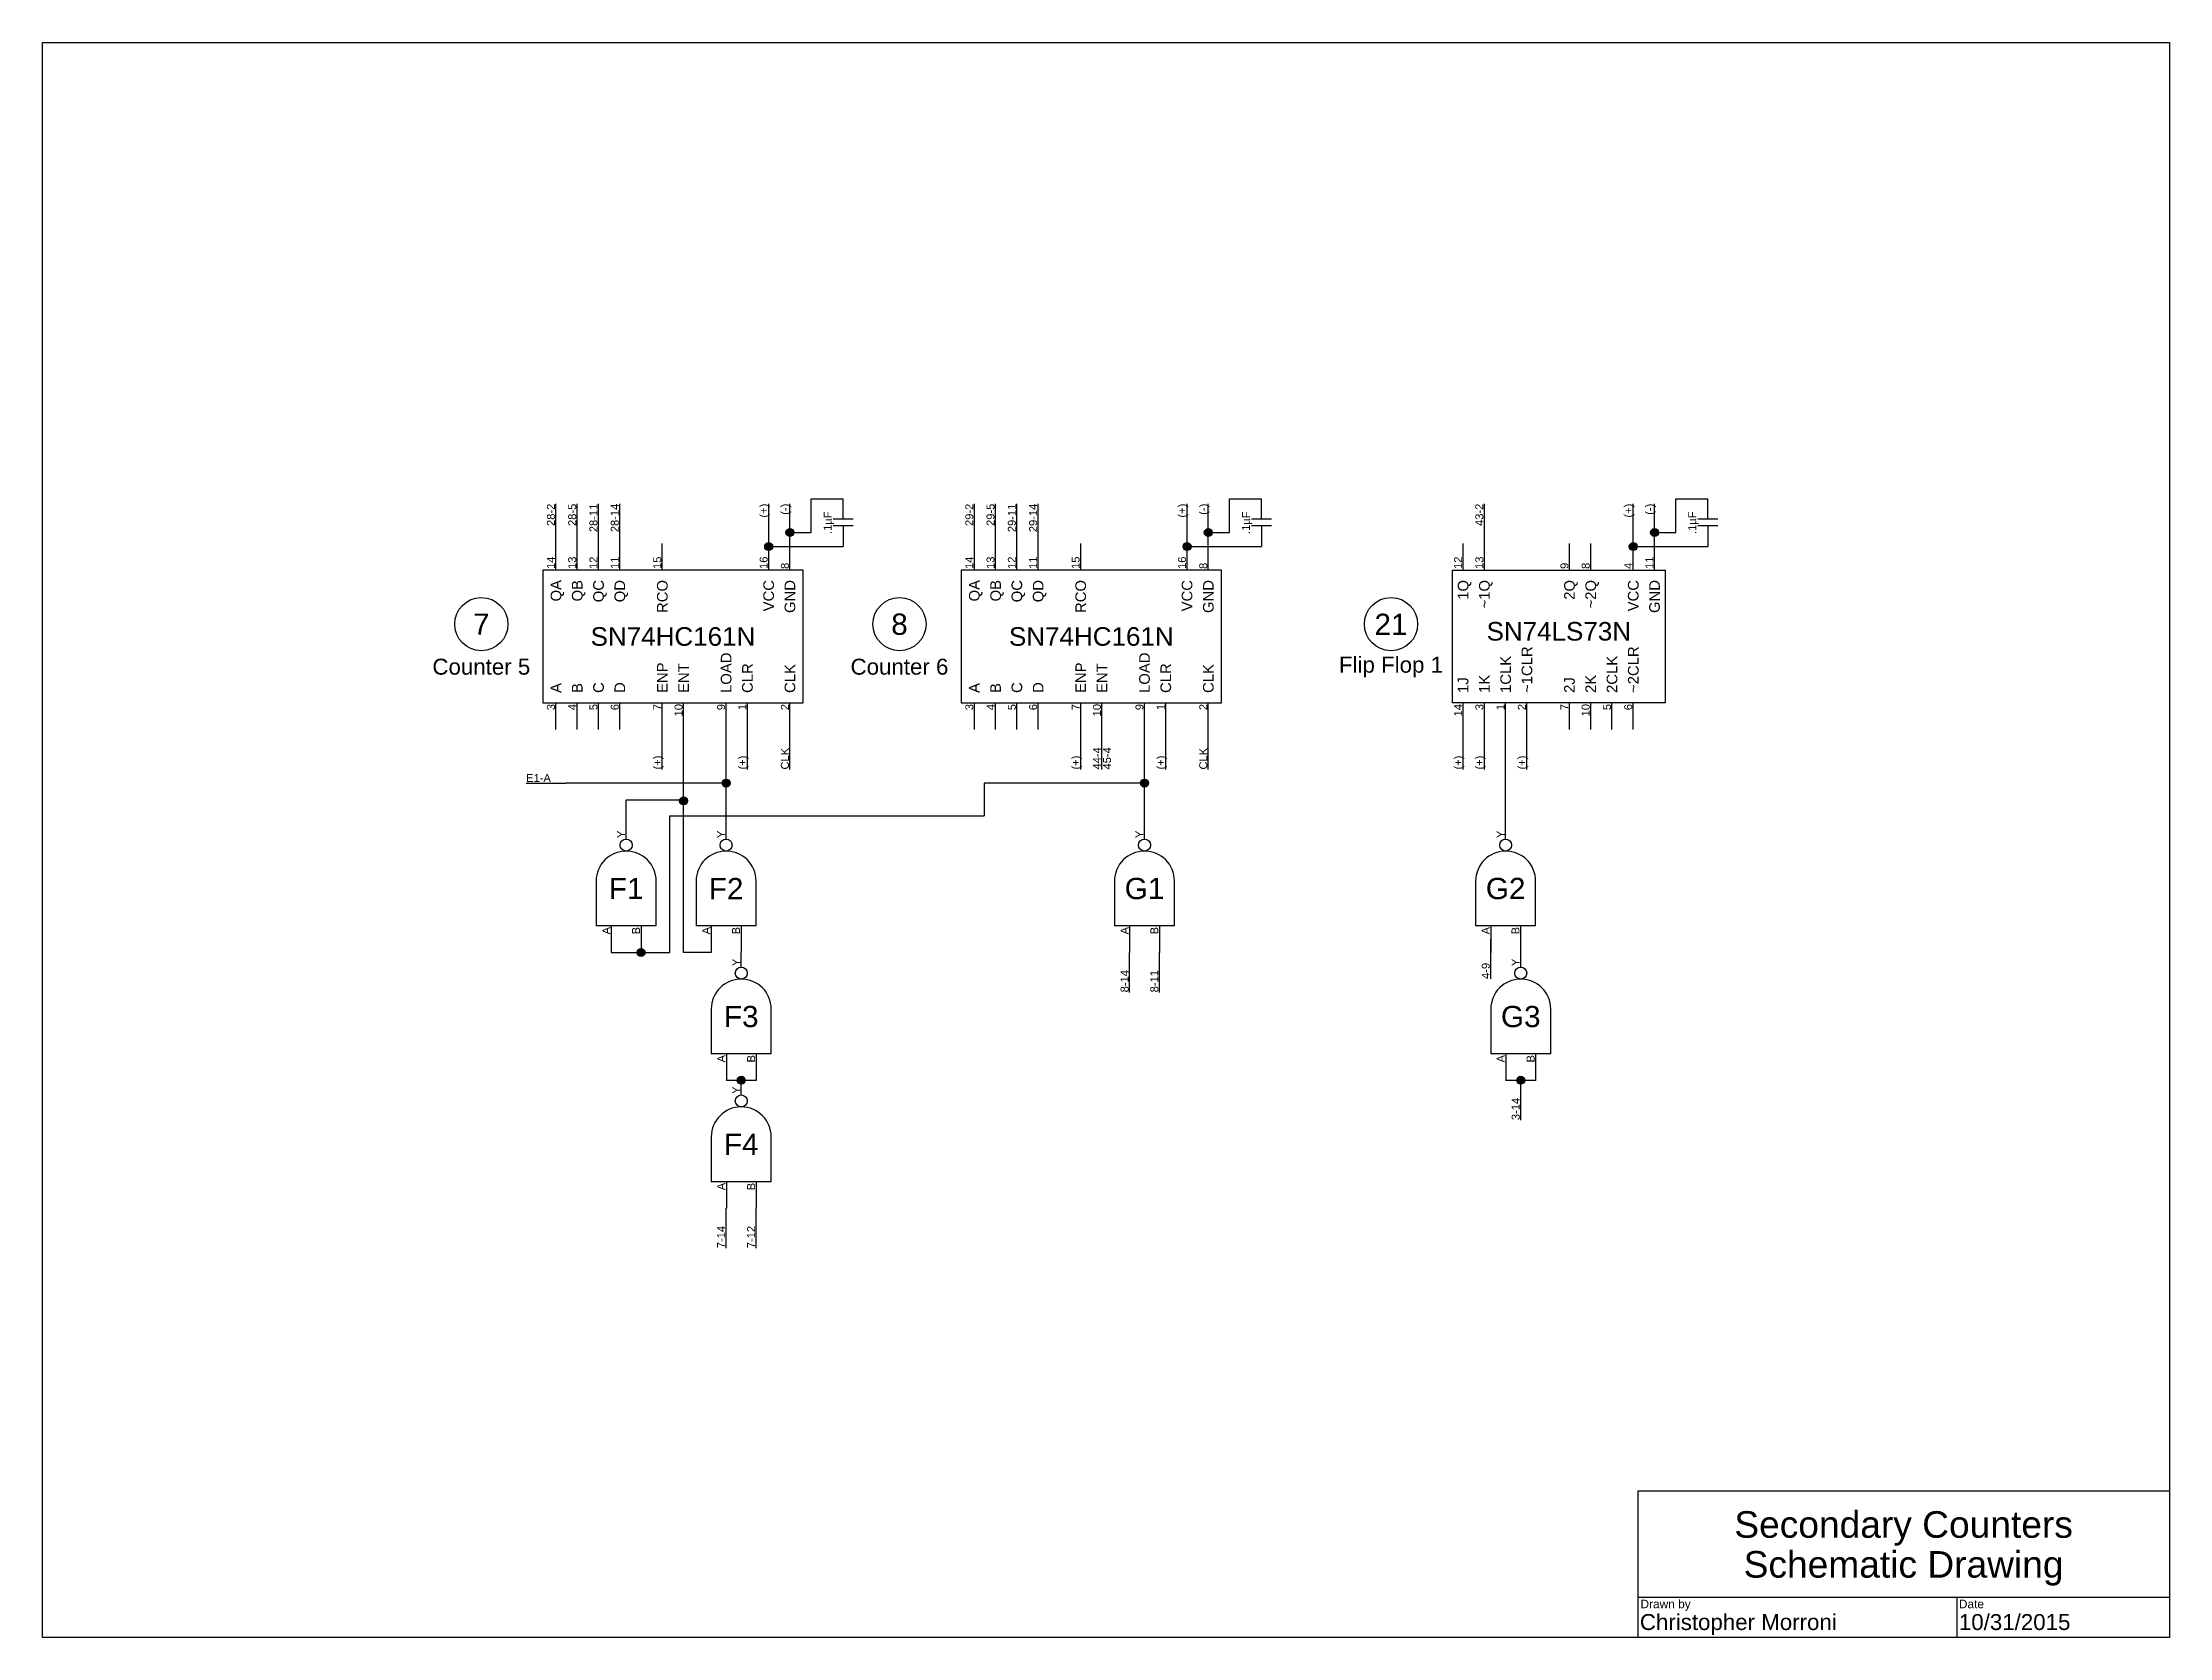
# Model space of a CAD drawing. Header units: inches. Extents: x 0 to 10, y 0 to 7.5.
import ezdxf
from ezdxf.enums import TextEntityAlignment as Align

# ---------------------------------------------------------------- set-up
doc = ezdxf.new("R2010")
doc.units = ezdxf.units.IN
doc.header["$MEASUREMENT"] = 0
doc.styles.get("Standard").update_dxf_attribs({"font": 'arial.ttf'})

# ---------------------------------------------------------------- blocks, each defined once
blk = doc.blocks.new('Title Block')
for p, q in [((0, 0), (0, 7.5)), ((0, 7.5), (10, 7.5)), ((10, 7.5), (10, 0)), ((10, 0.6875), (7.5, 0.6875)), ((7.5, 0.6875), (7.5, 0)), ((10, 0.1875), (7.5, 0.1875)), ((9, 0.1875), (9, 0)), ((10, 0), (0, 0))]:
    blk.add_line(p, q)
for s, p in [('Drawn by', (7.513, 0.1775)), ('Date', (9.01, 0.1775))]:
    blk.add_text(s, height=0.04).set_placement(p, align=Align.TOP_LEFT)
for tag, p in [('TITLELINE1', (8.75, 0.53125)), ('TITLELINE2', (8.75, 0.34375))]:
    blk.add_attdef(tag, text='', height=0.125).set_placement(p, align=Align.MIDDLE_CENTER)
for tag, p in [('DRAWNBY', (7.51, 0.11)), ('DATE', (9.01, 0.11))]:
    blk.add_attdef(tag, text='', height=0.075).set_placement(p, align=Align.TOP_LEFT)
blk = doc.blocks.new('SN74HC161N')
for p, q in [((-0.4375, 0.55), (-0.3125, 0.55)), ((0.3125, 0.55), (0.4375, 0.55)), ((-0.4375, 0.45), (-0.3125, 0.45)), ((0.3125, 0.45), (0.4375, 0.45)), ((-0.4375, 0.35), (-0.3125, 0.35)), ((0.3125, 0.35), (0.4375, 0.35)), ((-0.4375, 0.25), (-0.3125, 0.25)), ((0.3125, 0.25), (0.4375, 0.25)), ((-0.4375, 0.05), (-0.3125, 0.05)), ((0.3125, 0.05), (0.4375, 0.05)), ((-0.4375, -0.05), (-0.3125, -0.05)), ((-0.4375, -0.25), (-0.3125, -0.25)), ((-0.4375, -0.35), (-0.3125, -0.35)), ((0.3125, -0.45), (0.4375, -0.45)), ((-0.4375, -0.55), (-0.3125, -0.55)), ((0.3125, -0.55), (0.4375, -0.55))]:
    blk.add_line(p, q)
blk.add_lwpolyline([(0.3125, 0.6125), (-0.3125, 0.6125), (-0.3125, -0.6125), (0.3125, -0.6125)], close=True)
for s, p in [('3', (-0.3175, 0.555)), ('4', (-0.3175, 0.455)), ('5', (-0.3175, 0.355)), ('6', (-0.3175, 0.255)), ('7', (-0.3175, 0.055)), ('10', (-0.3175, -0.045)), ('9', (-0.3175, -0.245)), ('1', (-0.3175, -0.345)), ('2', (-0.3175, -0.545))]:
    blk.add_text(s, height=0.0375).set_placement(p, align=Align.RIGHT)
for s, p in [('A', (-0.265625, 0.55)), ('B', (-0.265625, 0.45)), ('C', (-0.265625, 0.35)), ('D', (-0.265625, 0.25)), ('ENP', (-0.265625, 0.05)), ('ENT', (-0.265625, -0.05)), ('LOAD', (-0.265625, -0.25)), ('CLR', (-0.265625, -0.35)), ('CLK', (-0.265625, -0.55))]:
    blk.add_text(s, height=0.05).set_placement(p, align=Align.MIDDLE_LEFT)
for s, p in [('QA', (0.265625, 0.55)), ('QB', (0.265625, 0.45)), ('QC', (0.265625, 0.35)), ('QD', (0.265625, 0.25)), ('RCO', (0.265625, 0.05)), ('VCC', (0.265625, -0.45)), ('GND', (0.265625, -0.55))]:
    blk.add_text(s, height=0.05).set_placement(p, align=Align.MIDDLE_RIGHT)
for s, p in [('14', (0.3175, 0.555)), ('13', (0.3175, 0.455)), ('12', (0.3175, 0.355)), ('11', (0.3175, 0.255)), ('15', (0.3175, 0.055)), ('16', (0.3175, -0.445)), ('8', (0.3175, -0.545))]:
    blk.add_text(s, height=0.0375).set_placement(p)
blk.add_text('SN74HC161N', height=0.0875, rotation=270).set_placement((0, 0), align=Align.MIDDLE_CENTER)
blk = doc.blocks.new('Device')
blk.add_circle((0, 0), 0.125)
for tag, height, p in [('NUMBER', 0.1, (0, 0)), ('LINE1', 0.075, (0, -0.2)), ('LINE2', 0.075, (0, -0.3)), ('LINE3', 0.075, (0, -0.4)), ('LINE4', 0.075, (0, -0.5))]:
    blk.add_attdef(tag, text='', height=height).set_placement(p, align=Align.MIDDLE)
blk = doc.blocks.new('Wire Label Right')
blk.add_line((0, 0), (0.1875, 0))
blk.add_attdef('FIRSTDESTINATION', text='', height=0.0375).set_placement((0.1875, 0.005), align=Align.RIGHT)
blk.add_attdef('SECONDDESTINATION', text='', height=0.0375).set_placement((0.1875, -0.005), align=Align.TOP_RIGHT)
blk = doc.blocks.new('Wire Label Left')
blk.add_line((-0.1875, 0), (0, 0))
blk.add_attdef('FIRSTDESTINATION', (-0.1875, 0.005), '', height=0.0375)
blk.add_attdef('SECONDDESTINATION', text='', height=0.0375).set_placement((-0.1875, -0.005), align=Align.TOP_LEFT)
blk = doc.blocks.new('NAND')
for p, q in [((0, -0.069), (0, 0)), ((-0.141, -0.266), (-0.141, -0.477)), ((0.141, -0.477), (0.141, -0.266)), ((0.141, -0.477), (-0.141, -0.477)), ((-0.07, -0.477), (-0.07, -0.602)), ((0.07, -0.477), (0.07, -0.602))]:
    blk.add_line(p, q)
blk.add_circle((0, -0.097), 0.0281)
blk.add_arc((0, -0.266), 0.141, 0, 180)
blk.add_text('Y', height=0.0375, rotation=90).set_placement((-0.005, -0.064))
for s, p in [('A', (-0.075, -0.482)), ('B', (0.065, -0.482))]:
    blk.add_text(s, height=0.0375, rotation=90).set_placement(p, align=Align.RIGHT)
blk.add_attdef('LABEL', text='', height=0.1).set_placement((0, -0.301), align=Align.MIDDLE)
blk = doc.blocks.new('Junction')
h = blk.add_hatch(color=256)
h.dxf.hatch_style = 1
h.paths.add_polyline_path([(-0.01875, 0, 1), (0.01875, 0, 1)])
blk.add_circle((0, 0), 0.01875)
blk = doc.blocks.new('Capacitor')
for p, q in [((0.097, 0), (0, 0)), ((0.097, -0.047), (0.097, 0.047)), ((0.128, -0.047), (0.128, 0.047)), ((0.128, 0), (0.225, 0))]:
    blk.add_line(p, q)
blk.add_attdef('CAPACITANCE', text='', height=0.0375).set_placement((0.112, 0.054), align=Align.CENTER)
blk = doc.blocks.new('SN74LS73N')
for p, q in [((-0.4375, 0.45), (-0.3125, 0.45)), ((0.3125, 0.45), (0.4375, 0.45)), ((-0.4375, 0.35), (-0.3125, 0.35)), ((0.3125, 0.35), (0.4375, 0.35)), ((-0.4375, 0.25), (-0.3125, 0.25)), ((-0.4375, 0.15), (-0.3125, 0.15)), ((-0.4375, -0.05), (-0.3125, -0.05)), ((0.3125, -0.05), (0.4375, -0.05)), ((-0.4375, -0.15), (-0.3125, -0.15)), ((0.3125, -0.15), (0.4375, -0.15)), ((-0.4375, -0.25), (-0.3125, -0.25)), ((-0.4375, -0.35), (-0.3125, -0.35)), ((0.3125, -0.35), (0.4375, -0.35)), ((0.3125, -0.45), (0.4375, -0.45))]:
    blk.add_line(p, q)
blk.add_lwpolyline([(-0.3125, 0.5), (0.3125, 0.5), (0.3125, -0.5), (-0.3125, -0.5)], close=True)
for s, p in [('14', (-0.3175, 0.455)), ('3', (-0.3175, 0.355)), ('1', (-0.3175, 0.255)), ('2', (-0.3175, 0.155)), ('7', (-0.3175, -0.045)), ('10', (-0.3175, -0.145)), ('5', (-0.3175, -0.245)), ('6', (-0.3175, -0.345))]:
    blk.add_text(s, height=0.0375).set_placement(p, align=Align.RIGHT)
for s, p in [('1J', (-0.265625, 0.45)), ('1K', (-0.265625, 0.35)), ('1CLK', (-0.265625, 0.25)), ('~1CLR', (-0.265625, 0.15)), ('2J', (-0.265625, -0.05)), ('2K', (-0.265625, -0.15)), ('2CLK', (-0.265625, -0.25)), ('~2CLR', (-0.265625, -0.35))]:
    blk.add_text(s, height=0.05).set_placement(p, align=Align.MIDDLE_LEFT)
for s, p in [('1Q', (0.265625, 0.45)), ('~1Q', (0.265625, 0.35)), ('2Q', (0.265625, -0.05)), ('~2Q', (0.265625, -0.15)), ('VCC', (0.265625, -0.35)), ('GND', (0.265625, -0.45))]:
    blk.add_text(s, height=0.05).set_placement(p, align=Align.MIDDLE_RIGHT)
for s, p in [('12', (0.3175, 0.455)), ('13', (0.3175, 0.355)), ('9', (0.3175, -0.045)), ('8', (0.3175, -0.145)), ('4', (0.3175, -0.345)), ('11', (0.3175, -0.445))]:
    blk.add_text(s, height=0.0375).set_placement(p)
blk.add_text('SN74LS73N', height=0.0875, rotation=270).set_placement((0.024434, 0), align=Align.MIDDLE_CENTER)

msp = doc.modelspace()

# ---------------------------------------------------------------- linework, layer by layer
for p, q in [((3.614, 5.196), (3.614, 5.355)), ((3.614, 5.355), (3.764, 5.355)), ((5.581, 5.196), (5.581, 5.355)), ((5.581, 5.355), (5.731, 5.355)), ((7.679, 5.196), (7.679, 5.355)), ((7.679, 5.355), (7.829, 5.355)), ((3.414, 5.13), (3.764, 5.13)), ((3.514, 5.196), (3.614, 5.196)), ((5.381, 5.13), (5.731, 5.13)), ((5.481, 5.196), (5.581, 5.196)), ((7.479, 5.13), (7.829, 5.13)), ((7.579, 5.196), (7.679, 5.196)), ((3.014, 3.221), (3.014, 4.269)), ((3.214, 3.823), (3.214, 4.269)), ((5.181, 3.823), (5.181, 4.269)), ((6.879, 3.823), (6.879, 4.269)), ((3.214, 4.018), (2.461, 4.018)), ((5.181, 4.018), (4.427, 4.018)), ((4.427, 4.018), (4.427, 3.863)), ((2.744, 3.823), (2.744, 3.939)), ((2.744, 3.939), (3.014, 3.939)), ((2.95, 3.221), (2.95, 3.863)), ((2.95, 3.863), (4.427, 3.863)), ((2.674, 3.221), (2.95, 3.221)), ((3.144, 3.221), (3.014, 3.221)), ((3.214, 2.62), (3.355, 2.62)), ((6.879, 2.62), (7.02, 2.62))]:
    msp.add_line(p, q)

# ---------------------------------------------------------------- block references
for name, p, values in [('Title Block', (0, 0), {'DRAWNBY': 'Christopher Morroni', 'TITLELINE2': 'Schematic Drawing', 'TITLELINE1': 'Secondary Counters', 'DATE': '10/31/2015'}), ('Device', (2.063, 4.765), {'NUMBER': '7', 'LINE1': 'Counter 5'}), ('Device', (4.029, 4.765), {'NUMBER': '8', 'LINE1': 'Counter 6'}), ('Device', (6.34, 4.765), {'NUMBER': '21', 'LINE1': 'Flip Flop 1'}), ('Wire Label Left', (2.461, 4.018), {'FIRSTDESTINATION': 'E1-A'}), ('NAND', (2.744, 3.823), {'LABEL': 'F1'}), ('NAND', (3.214, 3.823), {'LABEL': 'F2'}), ('NAND', (5.181, 3.823), {'LABEL': 'G1'}), ('NAND', (6.879, 3.823), {'LABEL': 'G2'}), ('NAND', (3.285, 3.221), {'LABEL': 'F3'}), ('NAND', (6.95, 3.221), {'LABEL': 'G3'}), ('NAND', (3.285, 2.62), {'LABEL': 'F4'})]:
    msp.add_blockref(name, p).add_auto_attribs(values)
at = {"rotation": 90}
for name, p, values in [('Wire Label Right', (2.414, 5.144), {'FIRSTDESTINATION': '28-2'}), ('Wire Label Right', (2.514, 5.144), {'FIRSTDESTINATION': '28-5'}), ('Wire Label Right', (2.614, 5.144), {'FIRSTDESTINATION': '28-11'}), ('Wire Label Right', (2.714, 5.144), {'FIRSTDESTINATION': '28-14'}), ('Wire Label Right', (3.414, 5.144), {'FIRSTDESTINATION': '(+)'}), ('Wire Label Right', (3.514, 5.144), {'FIRSTDESTINATION': '(-)'}), ('Capacitor', (3.764, 5.13), {'CAPACITANCE': '.1µF'}), ('Wire Label Right', (4.381, 5.144), {'FIRSTDESTINATION': '29-2'}), ('Wire Label Right', (4.481, 5.144), {'FIRSTDESTINATION': '29-5'}), ('Wire Label Right', (4.581, 5.144), {'FIRSTDESTINATION': '29-11'}), ('Wire Label Right', (4.681, 5.144), {'FIRSTDESTINATION': '29-14'}), ('Wire Label Right', (5.381, 5.144), {'FIRSTDESTINATION': '(+)'}), ('Wire Label Right', (5.481, 5.144), {'FIRSTDESTINATION': '(-)'}), ('Capacitor', (5.731, 5.13), {'CAPACITANCE': '.1µF'}), ('Wire Label Right', (6.779, 5.144), {'FIRSTDESTINATION': '43-2'}), ('Wire Label Right', (7.479, 5.144), {'FIRSTDESTINATION': '(+)'}), ('Wire Label Right', (7.579, 5.144), {'FIRSTDESTINATION': '(-)'}), ('Capacitor', (7.829, 5.13), {'CAPACITANCE': '.1µF'}), ('Wire Label Left', (2.914, 4.269), {'FIRSTDESTINATION': '(+)'}), ('Wire Label Left', (3.314, 4.269), {'FIRSTDESTINATION': '(+)'}), ('Wire Label Left', (3.514, 4.269), {'FIRSTDESTINATION': 'CLK'}), ('Wire Label Left', (4.881, 4.269), {'FIRSTDESTINATION': '(+)'}), ('Wire Label Left', (4.981, 4.269), {'SECONDDESTINATION': '45-4', 'FIRSTDESTINATION': '44-4'}), ('Wire Label Left', (5.281, 4.269), {'FIRSTDESTINATION': '(+)'}), ('Wire Label Left', (5.481, 4.269), {'FIRSTDESTINATION': 'CLK'}), ('Wire Label Left', (6.679, 4.269), {'FIRSTDESTINATION': '(+)'}), ('Wire Label Left', (6.779, 4.269), {'FIRSTDESTINATION': '(+)'}), ('Wire Label Left', (6.979, 4.269), {'FIRSTDESTINATION': '(+)'}), ('Wire Label Left', (5.111, 3.221), {'FIRSTDESTINATION': '8-14'}), ('Wire Label Left', (5.251, 3.221), {'FIRSTDESTINATION': '8-11'}), ('Wire Label Left', (6.809, 3.284), {'FIRSTDESTINATION': '4-9'}), ('Wire Label Left', (6.95, 2.62), {'FIRSTDESTINATION': '3-14'}), ('Wire Label Left', (3.214, 2.018), {'FIRSTDESTINATION': '7-14'}), ('Wire Label Left', (3.355, 2.018), {'FIRSTDESTINATION': '7-12'})]:
    msp.add_blockref(name, p, dxfattribs=at).add_auto_attribs(values)
for p in [(3.514, 5.196), (5.481, 5.196), (7.579, 5.196), (3.414, 5.13), (5.381, 5.13), (7.479, 5.13), (3.214, 4.018), (5.181, 4.018), (3.014, 3.934), (2.814, 3.221), (3.285, 2.62), (6.95, 2.62)]:
    msp.add_blockref('Junction', p)
for name, p in [('SN74HC161N', (2.964, 4.707)), ('SN74HC161N', (4.931, 4.707)), ('SN74LS73N', (7.129, 4.707))]:
    msp.add_blockref(name, p, dxfattribs=at)

doc.saveas('drawing.dxf')
